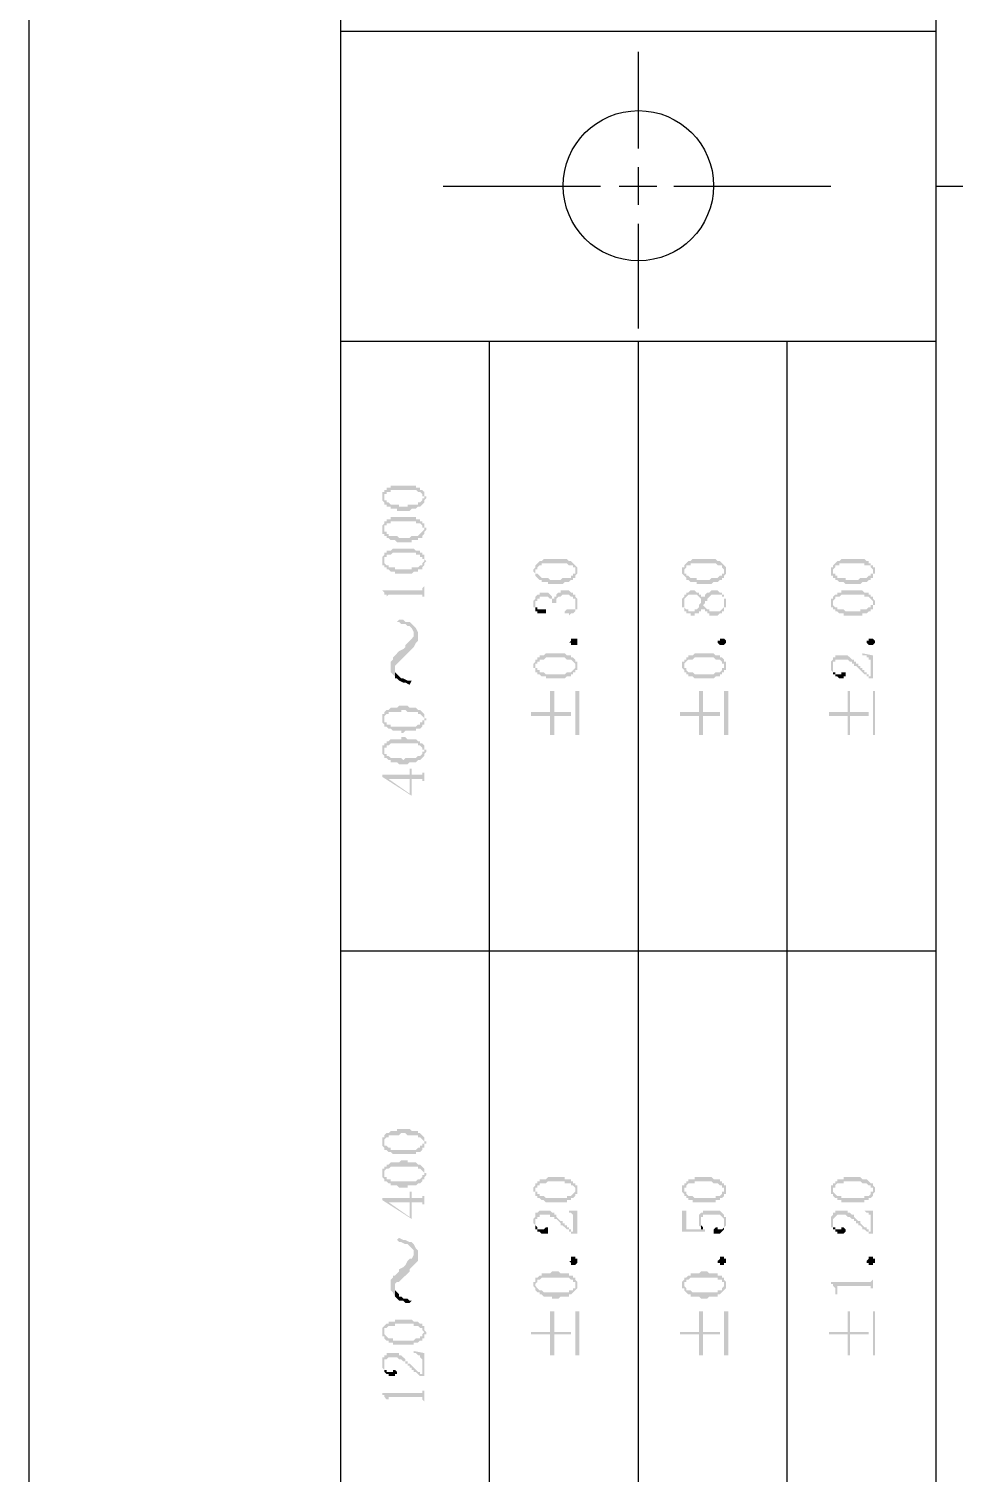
# Model space of a CAD drawing. Header units: millimetres. Extents: x 7018 to 13530, y 4187 to 5692.
# Drawn here: x 8881.97 to 8901.89, y 4619.14 to 4650.25 of the extents above; entities that cross this region are included whole.
import ezdxf

# ---------------------------------------------------------------- set-up
doc = ezdxf.new("R2010")
doc.units = ezdxf.units.MM

msp = doc.modelspace()

# ---------------------------------------------------------------- hatches: boundary and pattern name
at = {"transparency": 33554559}
for points in [[(8889.578, 4640.14), (8889.578, 4640.095), (8889.578, 4640.095), (8889.623, 4640.05), (8889.623, 4640.185), (8889.623, 4640.231), (8889.668, 4640.231), (8889.668, 4640.276), (8889.759, 4640.276), (8889.759, 4640.321), (8890.3, 4640.321), (8890.345, 4640.276), (8890.39, 4640.276), (8890.436, 4640.231), (8890.436, 4640.185), (8890.481, 4640.185), (8890.481, 4640.14), (8890.481, 4640.276), (8890.436, 4640.321), (8890.39, 4640.321), (8890.39, 4640.366), (8890.3, 4640.366), (8890.3, 4640.411), (8889.759, 4640.411), (8889.759, 4640.366), (8889.668, 4640.366), (8889.668, 4640.321), (8889.623, 4640.321), (8889.623, 4640.276), (8889.578, 4640.276), (8889.578, 4640.231), (8889.578, 4640.185)], [(8889.623, 4640.05), (8889.623, 4640.005), (8889.668, 4640.005), (8889.668, 4639.96), (8889.759, 4639.96), (8889.759, 4639.915), (8889.894, 4639.915), (8889.894, 4639.869), (8890.165, 4639.869), (8890.21, 4639.915), (8890.3, 4639.915), (8890.345, 4639.96), (8890.39, 4639.96), (8890.436, 4640.005), (8890.436, 4640.005), (8890.481, 4640.05), (8890.481, 4640.095), (8890.481, 4640.095), (8890.526, 4640.14), (8890.526, 4640.185), (8890.481, 4640.185), (8890.481, 4640.231), (8890.481, 4640.276), (8890.481, 4640.14), (8890.436, 4640.14), (8890.436, 4640.095), (8890.436, 4640.095), (8890.39, 4640.05), (8890.345, 4640.05), (8890.345, 4640.005), (8890.12, 4640.005), (8890.12, 4639.96), (8889.939, 4639.96), (8889.939, 4640.005), (8889.759, 4640.005), (8889.713, 4640.05), (8889.668, 4640.05), (8889.668, 4640.095), (8889.623, 4640.095), (8889.623, 4640.14), (8889.623, 4640.14)], [(8889.578, 4639.463), (8889.578, 4639.373), (8889.623, 4639.373), (8889.623, 4639.463), (8889.623, 4639.508), (8889.623, 4639.554), (8889.668, 4639.554), (8889.668, 4639.599), (8889.759, 4639.599), (8889.759, 4639.644), (8890.3, 4639.644), (8890.3, 4639.599), (8890.39, 4639.599), (8890.436, 4639.554), (8890.436, 4639.508), (8890.481, 4639.508), (8890.481, 4639.463), (8890.481, 4639.599), (8890.436, 4639.599), (8890.436, 4639.644), (8890.39, 4639.644), (8890.39, 4639.689), (8890.3, 4639.689), (8890.3, 4639.734), (8889.759, 4639.734), (8889.759, 4639.689), (8889.668, 4639.689), (8889.668, 4639.644), (8889.623, 4639.644), (8889.623, 4639.599), (8889.623, 4639.599), (8889.578, 4639.554), (8889.578, 4639.508), (8889.578, 4639.508)], [(8889.623, 4639.373), (8889.623, 4639.328), (8889.668, 4639.328), (8889.668, 4639.283), (8889.713, 4639.283), (8889.759, 4639.238), (8889.849, 4639.238), (8889.894, 4639.192), (8890.21, 4639.192), (8890.21, 4639.238), (8890.345, 4639.238), (8890.345, 4639.283), (8890.436, 4639.283), (8890.436, 4639.328), (8890.436, 4639.328), (8890.481, 4639.373), (8890.481, 4639.418), (8890.481, 4639.418), (8890.526, 4639.463), (8890.526, 4639.508), (8890.481, 4639.508), (8890.481, 4639.554), (8890.481, 4639.599), (8890.481, 4639.463), (8890.481, 4639.463), (8890.436, 4639.418), (8890.436, 4639.418), (8890.39, 4639.373), (8890.39, 4639.373), (8890.345, 4639.328), (8890.21, 4639.328), (8890.165, 4639.283), (8889.939, 4639.283), (8889.894, 4639.328), (8889.713, 4639.328), (8889.713, 4639.373), (8889.668, 4639.373), (8889.668, 4639.418), (8889.623, 4639.418), (8889.623, 4639.463), (8889.623, 4639.463)], [(8889.578, 4638.786), (8889.578, 4638.741), (8889.578, 4638.696), (8889.623, 4638.696), (8889.623, 4638.651), (8889.623, 4638.786), (8889.623, 4638.831), (8889.623, 4638.877), (8889.668, 4638.877), (8889.668, 4638.922), (8889.759, 4638.922), (8889.804, 4638.967), (8890.3, 4638.967), (8890.3, 4638.922), (8890.39, 4638.922), (8890.39, 4638.877), (8890.436, 4638.877), (8890.436, 4638.831), (8890.481, 4638.831), (8890.481, 4638.786), (8890.481, 4638.922), (8890.436, 4638.922), (8890.436, 4638.967), (8890.39, 4638.967), (8890.39, 4639.012), (8890.3, 4639.012), (8890.255, 4639.057), (8889.804, 4639.057), (8889.759, 4639.012), (8889.668, 4639.012), (8889.668, 4638.967), (8889.623, 4638.967), (8889.623, 4638.922), (8889.623, 4638.922), (8889.578, 4638.877), (8889.578, 4638.831), (8889.578, 4638.831)], [(8889.623, 4638.651), (8889.668, 4638.651), (8889.668, 4638.606), (8889.713, 4638.606), (8889.759, 4638.561), (8889.849, 4638.561), (8889.849, 4638.515), (8890.21, 4638.515), (8890.255, 4638.561), (8890.345, 4638.561), (8890.345, 4638.606), (8890.436, 4638.606), (8890.436, 4638.651), (8890.436, 4638.651), (8890.481, 4638.696), (8890.481, 4638.741), (8890.481, 4638.741), (8890.526, 4638.786), (8890.526, 4638.786), (8890.481, 4638.831), (8890.481, 4638.877), (8890.481, 4638.922), (8890.481, 4638.786), (8890.481, 4638.786), (8890.436, 4638.741), (8890.436, 4638.696), (8890.39, 4638.696), (8890.345, 4638.651), (8890.21, 4638.651), (8890.21, 4638.606), (8889.849, 4638.606), (8889.849, 4638.651), (8889.713, 4638.651), (8889.713, 4638.696), (8889.668, 4638.696), (8889.623, 4638.741), (8889.623, 4638.786), (8889.623, 4638.786)], [(8892.828, 4638.561), (8892.828, 4638.561), (8892.873, 4638.515), (8892.873, 4638.47), (8892.873, 4638.561), (8892.873, 4638.606), (8892.918, 4638.606), (8892.918, 4638.651), (8892.918, 4638.651), (8892.963, 4638.696), (8893.008, 4638.696), (8893.008, 4638.741), (8893.55, 4638.741), (8893.595, 4638.696), (8893.685, 4638.696), (8893.685, 4638.651), (8893.73, 4638.651), (8893.73, 4638.606), (8893.73, 4638.561), (8893.73, 4638.696), (8893.73, 4638.696), (8893.685, 4638.741), (8893.685, 4638.741), (8893.64, 4638.786), (8893.595, 4638.786), (8893.55, 4638.831), (8893.053, 4638.831), (8893.008, 4638.786), (8892.963, 4638.786), (8892.918, 4638.741), (8892.918, 4638.741), (8892.873, 4638.696), (8892.873, 4638.651), (8892.873, 4638.651), (8892.828, 4638.606), (8892.828, 4638.606)], [(8896.032, 4638.561), (8896.032, 4638.515), (8896.077, 4638.47), (8896.077, 4638.561), (8896.077, 4638.606), (8896.077, 4638.606), (8896.122, 4638.651), (8896.122, 4638.696), (8896.213, 4638.696), (8896.213, 4638.741), (8896.754, 4638.741), (8896.799, 4638.696), (8896.889, 4638.696), (8896.889, 4638.651), (8896.889, 4638.651), (8896.935, 4638.606), (8896.935, 4638.561), (8896.935, 4638.696), (8896.935, 4638.696), (8896.889, 4638.741), (8896.889, 4638.741), (8896.844, 4638.786), (8896.799, 4638.786), (8896.754, 4638.831), (8896.258, 4638.831), (8896.213, 4638.786), (8896.167, 4638.786), (8896.122, 4638.741), (8896.122, 4638.741), (8896.077, 4638.696), (8896.077, 4638.651), (8896.032, 4638.651), (8896.032, 4638.606), (8896.032, 4638.606)], [(8899.236, 4638.561), (8899.236, 4638.47), (8899.281, 4638.47), (8899.281, 4638.561), (8899.281, 4638.606), (8899.281, 4638.606), (8899.327, 4638.651), (8899.327, 4638.696), (8899.417, 4638.696), (8899.417, 4638.741), (8899.958, 4638.741), (8899.958, 4638.696), (8900.094, 4638.696), (8900.094, 4638.651), (8900.094, 4638.651), (8900.139, 4638.606), (8900.139, 4638.561), (8900.139, 4638.696), (8900.094, 4638.696), (8900.094, 4638.741), (8900.049, 4638.741), (8900.049, 4638.786), (8900.004, 4638.786), (8899.958, 4638.831), (8899.462, 4638.831), (8899.417, 4638.786), (8899.372, 4638.786), (8899.327, 4638.741), (8899.327, 4638.741), (8899.281, 4638.696), (8899.281, 4638.651), (8899.236, 4638.651), (8899.236, 4638.606), (8899.236, 4638.606)], [(8892.873, 4638.47), (8892.918, 4638.425), (8892.918, 4638.425), (8892.963, 4638.38), (8893.008, 4638.38), (8893.008, 4638.335), (8893.144, 4638.335), (8893.144, 4638.29), (8893.459, 4638.29), (8893.505, 4638.335), (8893.595, 4638.335), (8893.64, 4638.38), (8893.685, 4638.38), (8893.685, 4638.425), (8893.73, 4638.425), (8893.73, 4638.47), (8893.73, 4638.47), (8893.775, 4638.515), (8893.775, 4638.561), (8893.775, 4638.606), (8893.775, 4638.651), (8893.775, 4638.651), (8893.73, 4638.696), (8893.73, 4638.561), (8893.73, 4638.515), (8893.685, 4638.515), (8893.685, 4638.47), (8893.64, 4638.47), (8893.64, 4638.425), (8893.459, 4638.425), (8893.414, 4638.38), (8893.189, 4638.38), (8893.144, 4638.425), (8893.008, 4638.425), (8892.963, 4638.47), (8892.963, 4638.47), (8892.918, 4638.515), (8892.873, 4638.515), (8892.873, 4638.561), (8892.873, 4638.561)], [(8896.077, 4638.47), (8896.122, 4638.425), (8896.122, 4638.38), (8896.167, 4638.38), (8896.213, 4638.335), (8896.348, 4638.335), (8896.348, 4638.29), (8896.664, 4638.29), (8896.709, 4638.335), (8896.799, 4638.335), (8896.844, 4638.38), (8896.889, 4638.38), (8896.889, 4638.425), (8896.935, 4638.425), (8896.935, 4638.47), (8896.935, 4638.47), (8896.98, 4638.515), (8896.98, 4638.561), (8896.98, 4638.606), (8896.98, 4638.651), (8896.98, 4638.651), (8896.935, 4638.696), (8896.935, 4638.561), (8896.935, 4638.515), (8896.889, 4638.515), (8896.889, 4638.47), (8896.844, 4638.47), (8896.799, 4638.425), (8896.664, 4638.425), (8896.619, 4638.38), (8896.348, 4638.38), (8896.348, 4638.425), (8896.213, 4638.425), (8896.167, 4638.47), (8896.122, 4638.47), (8896.122, 4638.515), (8896.077, 4638.515), (8896.077, 4638.561), (8896.077, 4638.561)], [(8899.281, 4638.47), (8899.281, 4638.425), (8899.327, 4638.425), (8899.327, 4638.38), (8899.372, 4638.38), (8899.417, 4638.335), (8899.507, 4638.335), (8899.552, 4638.29), (8899.868, 4638.29), (8899.913, 4638.335), (8900.004, 4638.335), (8900.049, 4638.38), (8900.094, 4638.38), (8900.094, 4638.425), (8900.139, 4638.425), (8900.139, 4638.47), (8900.139, 4638.515), (8900.184, 4638.515), (8900.184, 4638.561), (8900.184, 4638.606), (8900.184, 4638.651), (8900.139, 4638.651), (8900.139, 4638.696), (8900.139, 4638.561), (8900.139, 4638.515), (8900.094, 4638.515), (8900.094, 4638.47), (8900.049, 4638.47), (8900.004, 4638.425), (8899.868, 4638.425), (8899.823, 4638.38), (8899.552, 4638.38), (8899.552, 4638.425), (8899.372, 4638.425), (8899.372, 4638.47), (8899.327, 4638.47), (8899.327, 4638.515), (8899.281, 4638.515), (8899.281, 4638.561), (8899.281, 4638.561)], [(8889.578, 4638.154), (8889.578, 4638.154), (8889.623, 4638.109), (8889.623, 4638.064), (8889.668, 4638.064), (8889.668, 4638.019), (8889.668, 4637.929), (8889.668, 4638.019), (8889.713, 4638.064), (8890.436, 4638.064), (8890.436, 4638.019), (8890.481, 4638.019), (8890.481, 4637.929), (8890.481, 4638.335), (8890.481, 4638.245), (8890.481, 4638.245), (8890.436, 4638.2), (8890.436, 4638.154), (8890.39, 4638.154)], [(8892.828, 4637.884), (8892.828, 4637.793), (8892.873, 4637.793), (8892.873, 4637.748), (8892.873, 4637.884), (8892.873, 4637.929), (8892.918, 4637.929), (8892.918, 4637.974), (8892.963, 4637.974), (8892.963, 4638.019), (8893.144, 4638.019), (8893.189, 4637.974), (8893.234, 4637.974), (8893.234, 4637.929), (8893.234, 4637.884), (8893.279, 4637.884), (8893.279, 4637.793), (8893.279, 4637.884), (8893.324, 4637.884), (8893.324, 4637.929), (8893.324, 4637.974), (8893.324, 4637.974), (8893.369, 4638.019), (8893.414, 4638.019), (8893.459, 4638.064), (8893.595, 4638.064), (8893.64, 4638.019), (8893.685, 4638.019), (8893.685, 4637.974), (8893.73, 4637.974), (8893.73, 4637.929), (8893.73, 4637.839), (8893.73, 4638.019), (8893.73, 4638.064), (8893.685, 4638.064), (8893.685, 4638.109), (8893.64, 4638.109), (8893.595, 4638.154), (8893.414, 4638.154), (8893.414, 4638.109), (8893.369, 4638.109), (8893.324, 4638.064), (8893.324, 4638.019), (8893.279, 4638.019), (8893.279, 4637.929), (8893.279, 4637.974), (8893.234, 4637.974), (8893.234, 4638.019), (8893.234, 4638.019), (8893.189, 4638.064), (8893.189, 4638.064), (8893.144, 4638.109), (8892.963, 4638.109), (8892.963, 4638.064), (8892.918, 4638.064), (8892.873, 4638.019), (8892.873, 4637.974), (8892.873, 4637.974), (8892.828, 4637.929), (8892.828, 4637.929)], [(8896.032, 4637.884), (8896.032, 4637.793), (8896.077, 4637.793), (8896.077, 4637.748), (8896.077, 4637.703), (8896.122, 4637.703), (8896.122, 4637.658), (8896.213, 4637.658), (8896.213, 4637.613), (8896.303, 4637.613), (8896.303, 4637.658), (8896.393, 4637.658), (8896.393, 4637.703), (8896.438, 4637.703), (8896.438, 4637.748), (8896.483, 4637.748), (8896.483, 4637.793), (8896.483, 4637.748), (8896.483, 4637.839), (8896.483, 4637.839), (8896.528, 4637.884), (8896.528, 4637.929), (8896.574, 4637.929), (8896.574, 4637.974), (8896.574, 4637.974), (8896.619, 4638.019), (8896.619, 4638.019), (8896.664, 4638.064), (8896.889, 4638.064), (8896.889, 4638.019), (8896.935, 4638.019), (8896.935, 4637.929), (8896.935, 4637.748), (8896.935, 4637.793), (8896.98, 4637.793), (8896.98, 4637.839), (8896.98, 4637.929), (8896.98, 4637.974), (8896.935, 4637.974), (8896.935, 4638.019), (8896.935, 4638.064), (8896.889, 4638.064), (8896.889, 4638.109), (8896.844, 4638.109), (8896.799, 4638.154), (8896.664, 4638.154), (8896.619, 4638.109), (8896.574, 4638.109), (8896.528, 4638.064), (8896.528, 4638.019), (8896.483, 4638.019), (8896.483, 4637.974), (8896.483, 4638.019), (8896.438, 4637.929), (8896.438, 4637.884), (8896.438, 4637.884), (8896.393, 4637.839), (8896.393, 4637.793), (8896.393, 4637.793), (8896.348, 4637.748), (8896.303, 4637.748), (8896.303, 4637.703), (8896.167, 4637.703), (8896.167, 4637.748), (8896.122, 4637.748), (8896.077, 4637.793), (8896.077, 4637.839), (8896.077, 4638.019), (8896.077, 4638.019), (8896.032, 4637.974), (8896.032, 4637.929), (8896.032, 4637.929)], [(8896.077, 4638.019), (8896.077, 4637.884), (8896.077, 4637.929), (8896.077, 4637.974), (8896.077, 4637.974), (8896.122, 4638.019), (8896.122, 4638.019), (8896.167, 4638.064), (8896.348, 4638.064), (8896.393, 4638.019), (8896.393, 4638.019), (8896.438, 4637.974), (8896.438, 4637.929), (8896.483, 4638.019), (8896.438, 4638.019), (8896.438, 4638.064), (8896.393, 4638.064), (8896.393, 4638.109), (8896.348, 4638.109), (8896.303, 4638.154), (8896.213, 4638.154), (8896.167, 4638.109), (8896.122, 4638.109), (8896.122, 4638.064), (8896.077, 4638.064)], [(8899.236, 4637.884), (8899.236, 4637.839), (8899.236, 4637.793), (8899.281, 4637.793), (8899.281, 4637.748), (8899.281, 4637.884), (8899.281, 4637.929), (8899.281, 4637.929), (8899.327, 4637.974), (8899.327, 4638.019), (8899.417, 4638.019), (8899.462, 4638.064), (8899.958, 4638.064), (8899.958, 4638.019), (8900.049, 4638.019), (8900.094, 4637.974), (8900.094, 4637.974), (8900.139, 4637.929), (8900.139, 4637.884), (8900.139, 4638.019), (8900.094, 4638.019), (8900.094, 4638.064), (8900.049, 4638.064), (8900.049, 4638.109), (8899.958, 4638.109), (8899.913, 4638.154), (8899.462, 4638.154), (8899.462, 4638.109), (8899.372, 4638.109), (8899.372, 4638.064), (8899.327, 4638.064), (8899.281, 4638.019), (8899.281, 4637.974), (8899.236, 4637.974), (8899.236, 4637.929), (8899.236, 4637.929)], [(8892.873, 4637.748), (8892.873, 4637.703), (8892.918, 4637.703), (8892.918, 4637.658), (8893.098, 4637.658), (8893.098, 4637.703), (8893.098, 4637.748), (8892.918, 4637.748), (8892.918, 4637.793), (8892.873, 4637.793), (8892.873, 4637.839), (8892.873, 4637.839)], [(8893.505, 4637.703), (8893.505, 4637.658), (8893.595, 4637.658), (8893.595, 4637.613), (8893.595, 4637.613), (8893.64, 4637.658), (8893.685, 4637.658), (8893.73, 4637.703), (8893.73, 4637.748), (8893.775, 4637.748), (8893.775, 4637.793), (8893.775, 4637.884), (8893.775, 4637.929), (8893.775, 4637.974), (8893.775, 4637.974), (8893.73, 4638.019), (8893.73, 4637.839), (8893.73, 4637.748), (8893.55, 4637.748)], [(8896.483, 4637.748), (8896.528, 4637.748), (8896.528, 4637.703), (8896.574, 4637.703), (8896.574, 4637.658), (8896.619, 4637.658), (8896.619, 4637.613), (8896.799, 4637.613), (8896.844, 4637.658), (8896.889, 4637.658), (8896.889, 4637.703), (8896.935, 4637.703), (8896.935, 4637.748), (8896.935, 4637.884), (8896.935, 4637.793), (8896.935, 4637.793), (8896.889, 4637.748), (8896.889, 4637.748), (8896.844, 4637.703), (8896.619, 4637.703), (8896.619, 4637.748), (8896.574, 4637.748), (8896.528, 4637.793), (8896.528, 4637.793), (8896.483, 4637.839)], [(8899.281, 4637.748), (8899.327, 4637.748), (8899.327, 4637.703), (8899.372, 4637.703), (8899.417, 4637.658), (8899.507, 4637.658), (8899.507, 4637.613), (8899.913, 4637.613), (8899.913, 4637.658), (8900.004, 4637.658), (8900.049, 4637.703), (8900.094, 4637.703), (8900.094, 4637.748), (8900.139, 4637.748), (8900.139, 4637.793), (8900.139, 4637.839), (8900.184, 4637.839), (8900.184, 4637.884), (8900.184, 4637.929), (8900.184, 4637.929), (8900.139, 4637.974), (8900.139, 4638.019), (8900.139, 4637.884), (8900.139, 4637.839), (8900.094, 4637.839), (8900.094, 4637.793), (8900.049, 4637.793), (8900.004, 4637.748), (8899.868, 4637.748), (8899.868, 4637.703), (8899.552, 4637.703), (8899.507, 4637.748), (8899.372, 4637.748), (8899.372, 4637.793), (8899.327, 4637.793), (8899.281, 4637.839), (8899.281, 4637.884), (8899.281, 4637.884)], [(8889.894, 4637.477), (8889.939, 4637.477), (8889.984, 4637.432), (8890.075, 4637.432), (8890.12, 4637.387), (8890.165, 4637.387), (8890.21, 4637.342), (8890.255, 4637.252), (8890.255, 4636.936), (8890.255, 4636.936), (8890.3, 4637.026), (8890.345, 4637.071), (8890.345, 4637.252), (8890.3, 4637.342), (8890.255, 4637.387), (8890.255, 4637.387), (8890.21, 4637.432), (8890.165, 4637.477), (8890.075, 4637.477), (8890.029, 4637.523), (8889.939, 4637.523)], [(8889.759, 4636.485), (8889.759, 4636.394), (8889.804, 4636.349), (8889.849, 4636.304), (8889.849, 4636.485), (8889.849, 4636.53), (8889.894, 4636.575), (8889.939, 4636.62), (8889.984, 4636.665), (8890.029, 4636.71), (8890.075, 4636.755), (8890.12, 4636.8), (8890.165, 4636.846), (8890.165, 4636.846), (8890.21, 4636.891), (8890.255, 4636.936), (8890.255, 4637.207), (8890.255, 4637.162), (8890.21, 4637.116), (8890.165, 4637.071), (8890.12, 4637.026), (8890.075, 4636.981), (8890.075, 4636.936), (8890.029, 4636.891), (8889.939, 4636.846), (8889.939, 4636.846), (8889.894, 4636.8), (8889.849, 4636.755), (8889.804, 4636.71), (8889.804, 4636.665), (8889.759, 4636.62), (8889.759, 4636.575)], [(8893.775, 4637.026), (8893.775, 4636.981), (8893.64, 4636.981), (8893.64, 4637.026), (8893.595, 4637.026), (8893.64, 4637.071), (8893.64, 4637.116), (8893.775, 4637.116), (8893.775, 4637.071), (8893.775, 4637.026)], [(8896.98, 4637.026), (8896.98, 4637.026), (8896.935, 4636.981), (8896.844, 4636.981), (8896.799, 4637.026), (8896.799, 4637.071), (8896.844, 4637.071), (8896.844, 4637.116), (8896.935, 4637.116), (8896.98, 4637.071), (8896.98, 4637.026)], [(8900.184, 4637.026), (8900.184, 4637.026), (8900.139, 4636.981), (8900.049, 4636.981), (8900.004, 4637.026), (8900.004, 4637.071), (8900.049, 4637.071), (8900.049, 4637.116), (8900.139, 4637.116), (8900.184, 4637.071), (8900.184, 4637.026)], [(8892.828, 4636.53), (8892.828, 4636.485), (8892.873, 4636.485), (8892.873, 4636.439), (8892.873, 4636.394), (8892.873, 4636.53), (8892.873, 4636.575), (8892.918, 4636.575), (8892.918, 4636.62), (8892.963, 4636.62), (8892.963, 4636.665), (8893.053, 4636.665), (8893.098, 4636.71), (8893.505, 4636.71), (8893.55, 4636.665), (8893.64, 4636.665), (8893.685, 4636.62), (8893.685, 4636.62), (8893.73, 4636.575), (8893.73, 4636.53), (8893.73, 4636.665), (8893.73, 4636.665), (8893.685, 4636.71), (8893.64, 4636.71), (8893.64, 4636.755), (8893.55, 4636.755), (8893.505, 4636.8), (8893.098, 4636.8), (8893.053, 4636.755), (8892.963, 4636.755), (8892.963, 4636.71), (8892.918, 4636.71), (8892.918, 4636.665), (8892.873, 4636.665), (8892.873, 4636.62), (8892.873, 4636.62), (8892.828, 4636.575), (8892.828, 4636.575)], [(8892.873, 4636.394), (8892.918, 4636.394), (8892.918, 4636.349), (8892.963, 4636.349), (8893.008, 4636.304), (8893.098, 4636.304), (8893.098, 4636.259), (8893.505, 4636.259), (8893.55, 4636.304), (8893.64, 4636.304), (8893.64, 4636.349), (8893.685, 4636.349), (8893.685, 4636.394), (8893.73, 4636.394), (8893.73, 4636.439), (8893.775, 4636.439), (8893.775, 4636.485), (8893.775, 4636.53), (8893.775, 4636.575), (8893.775, 4636.62), (8893.73, 4636.62), (8893.73, 4636.665), (8893.73, 4636.53), (8893.73, 4636.485), (8893.73, 4636.485), (8893.685, 4636.439), (8893.685, 4636.439), (8893.64, 4636.394), (8893.55, 4636.394), (8893.505, 4636.349), (8893.098, 4636.349), (8893.053, 4636.394), (8892.963, 4636.394), (8892.963, 4636.439), (8892.918, 4636.439), (8892.918, 4636.485), (8892.873, 4636.485), (8892.873, 4636.53), (8892.873, 4636.53)], [(8896.032, 4636.53), (8896.032, 4636.485), (8896.032, 4636.485), (8896.077, 4636.439), (8896.077, 4636.394), (8896.077, 4636.53), (8896.077, 4636.575), (8896.077, 4636.575), (8896.122, 4636.62), (8896.122, 4636.62), (8896.167, 4636.665), (8896.258, 4636.665), (8896.303, 4636.71), (8896.709, 4636.71), (8896.754, 4636.665), (8896.844, 4636.665), (8896.889, 4636.62), (8896.889, 4636.575), (8896.935, 4636.575), (8896.935, 4636.53), (8896.935, 4636.665), (8896.935, 4636.665), (8896.889, 4636.71), (8896.844, 4636.71), (8896.844, 4636.755), (8896.754, 4636.755), (8896.709, 4636.8), (8896.303, 4636.8), (8896.258, 4636.755), (8896.167, 4636.755), (8896.167, 4636.71), (8896.122, 4636.71), (8896.122, 4636.665), (8896.077, 4636.665), (8896.077, 4636.62), (8896.032, 4636.62), (8896.032, 4636.575), (8896.032, 4636.575)], [(8896.077, 4636.394), (8896.122, 4636.394), (8896.122, 4636.349), (8896.167, 4636.349), (8896.167, 4636.304), (8896.258, 4636.304), (8896.303, 4636.259), (8896.709, 4636.259), (8896.754, 4636.304), (8896.844, 4636.304), (8896.844, 4636.349), (8896.889, 4636.349), (8896.889, 4636.394), (8896.935, 4636.394), (8896.935, 4636.439), (8896.98, 4636.439), (8896.98, 4636.485), (8896.98, 4636.53), (8896.98, 4636.575), (8896.98, 4636.62), (8896.935, 4636.62), (8896.935, 4636.665), (8896.935, 4636.53), (8896.935, 4636.485), (8896.889, 4636.485), (8896.889, 4636.439), (8896.889, 4636.439), (8896.844, 4636.394), (8896.754, 4636.394), (8896.709, 4636.349), (8896.303, 4636.349), (8896.258, 4636.394), (8896.167, 4636.394), (8896.122, 4636.439), (8896.122, 4636.485), (8896.077, 4636.485), (8896.077, 4636.53), (8896.077, 4636.53)], [(8899.236, 4636.53), (8899.236, 4636.485), (8899.236, 4636.439), (8899.236, 4636.439), (8899.281, 4636.394), (8899.281, 4636.53), (8899.281, 4636.62), (8899.327, 4636.62), (8899.327, 4636.665), (8899.597, 4636.665), (8899.643, 4636.62), (8899.688, 4636.62), (8899.688, 4636.575), (8899.733, 4636.575), (8899.733, 4636.53), (8899.778, 4636.53), (8899.823, 4636.485), (8899.823, 4636.485), (8899.868, 4636.439), (8899.868, 4636.439), (8899.913, 4636.394), (8899.913, 4636.394), (8899.958, 4636.349), (8900.004, 4636.349), (8900.004, 4636.304), (8900.049, 4636.304), (8900.049, 4636.259), (8900.094, 4636.259), (8900.094, 4636.304), (8900.049, 4636.304), (8900.049, 4636.349), (8900.004, 4636.349), (8900.004, 4636.394), (8899.958, 4636.394), (8899.958, 4636.439), (8899.913, 4636.439), (8899.913, 4636.485), (8899.868, 4636.485), (8899.868, 4636.53), (8899.823, 4636.53), (8899.823, 4636.575), (8899.778, 4636.575), (8899.778, 4636.62), (8899.733, 4636.62), (8899.733, 4636.665), (8899.688, 4636.665), (8899.643, 4636.71), (8899.643, 4636.71), (8899.597, 4636.755), (8899.327, 4636.755), (8899.327, 4636.71), (8899.281, 4636.71), (8899.281, 4636.665), (8899.281, 4636.665), (8899.236, 4636.62), (8899.236, 4636.575), (8899.236, 4636.575)], [(8899.913, 4636.8), (8899.913, 4636.755), (8900.004, 4636.755), (8900.004, 4636.71), (8900.049, 4636.71), (8900.049, 4636.665), (8900.094, 4636.665), (8900.094, 4636.259), (8900.139, 4636.259), (8900.139, 4636.755)], [(8889.849, 4636.304), (8889.849, 4636.259), (8889.894, 4636.259), (8889.939, 4636.214), (8890.029, 4636.169), (8890.075, 4636.169), (8890.165, 4636.123), (8890.21, 4636.214), (8890.12, 4636.214), (8890.029, 4636.259), (8889.984, 4636.259), (8889.939, 4636.304), (8889.939, 4636.304), (8889.894, 4636.349), (8889.849, 4636.394), (8889.849, 4636.485)], [(8899.281, 4636.394), (8899.281, 4636.349), (8899.327, 4636.349), (8899.327, 4636.304), (8899.372, 4636.304), (8899.417, 4636.259), (8899.507, 4636.259), (8899.507, 4636.304), (8899.552, 4636.304), (8899.552, 4636.349), (8899.552, 4636.394), (8899.462, 4636.394), (8899.462, 4636.349), (8899.327, 4636.349), (8899.327, 4636.394), (8899.281, 4636.394), (8899.281, 4636.439), (8899.281, 4636.53)], [(8892.782, 4635.537), (8892.782, 4635.447), (8893.189, 4635.447), (8893.189, 4635.04), (8893.279, 4635.04), (8893.279, 4635.447), (8893.64, 4635.447), (8893.64, 4635.537), (8893.279, 4635.537), (8893.279, 4635.988), (8893.189, 4635.988), (8893.189, 4635.537)], [(8893.82, 4635.04), (8893.82, 4635.988), (8893.73, 4635.988), (8893.73, 4635.04)], [(8895.987, 4635.537), (8895.987, 4635.447), (8896.393, 4635.447), (8896.393, 4635.04), (8896.483, 4635.04), (8896.483, 4635.447), (8896.844, 4635.447), (8896.844, 4635.537), (8896.483, 4635.537), (8896.483, 4635.988), (8896.393, 4635.988), (8896.393, 4635.537)], [(8897.025, 4635.04), (8897.025, 4635.988), (8896.935, 4635.988), (8896.935, 4635.04)], [(8899.191, 4635.537), (8899.191, 4635.447), (8899.597, 4635.447), (8899.597, 4635.04), (8899.643, 4635.04), (8899.643, 4635.447), (8900.049, 4635.447), (8900.049, 4635.537), (8899.643, 4635.537), (8899.643, 4635.988), (8899.597, 4635.988), (8899.597, 4635.537)], [(8900.184, 4635.04), (8900.184, 4635.988), (8900.139, 4635.988), (8900.139, 4635.04)], [(8889.578, 4635.401), (8889.578, 4635.356), (8889.578, 4635.311), (8889.578, 4635.311), (8889.623, 4635.266), (8889.623, 4635.401), (8889.623, 4635.447), (8889.623, 4635.447), (8889.668, 4635.492), (8889.713, 4635.492), (8889.713, 4635.537), (8889.984, 4635.537), (8889.984, 4635.582), (8890.075, 4635.582), (8890.12, 4635.537), (8890.345, 4635.537), (8890.345, 4635.492), (8890.39, 4635.492), (8890.436, 4635.447), (8890.436, 4635.447), (8890.481, 4635.401), (8890.481, 4635.492), (8890.436, 4635.537), (8890.436, 4635.537), (8890.39, 4635.582), (8890.345, 4635.582), (8890.3, 4635.627), (8890.165, 4635.627), (8890.12, 4635.672), (8889.939, 4635.672), (8889.894, 4635.627), (8889.759, 4635.627), (8889.713, 4635.582), (8889.668, 4635.582), (8889.623, 4635.537), (8889.623, 4635.492), (8889.578, 4635.492), (8889.578, 4635.447)], [(8889.623, 4635.266), (8889.623, 4635.221), (8889.668, 4635.221), (8889.713, 4635.176), (8889.759, 4635.176), (8889.804, 4635.131), (8889.984, 4635.131), (8889.984, 4635.085), (8890.029, 4635.085), (8890.075, 4635.131), (8890.3, 4635.131), (8890.3, 4635.176), (8890.39, 4635.176), (8890.436, 4635.221), (8890.436, 4635.266), (8890.481, 4635.266), (8890.481, 4635.311), (8890.481, 4635.356), (8890.526, 4635.356), (8890.526, 4635.401), (8890.481, 4635.401), (8890.481, 4635.447), (8890.481, 4635.492), (8890.481, 4635.356), (8890.436, 4635.356), (8890.436, 4635.311), (8890.39, 4635.311), (8890.39, 4635.266), (8890.345, 4635.266), (8890.3, 4635.221), (8889.759, 4635.221), (8889.759, 4635.266), (8889.668, 4635.266), (8889.668, 4635.311), (8889.623, 4635.311), (8889.623, 4635.356), (8889.623, 4635.401)], [(8889.578, 4634.724), (8889.578, 4634.679), (8889.578, 4634.634), (8889.578, 4634.634), (8889.623, 4634.589), (8889.623, 4634.724), (8889.623, 4634.77), (8889.668, 4634.77), (8889.668, 4634.815), (8889.713, 4634.815), (8889.759, 4634.86), (8890.345, 4634.86), (8890.345, 4634.815), (8890.39, 4634.815), (8890.436, 4634.77), (8890.436, 4634.724), (8890.481, 4634.724), (8890.481, 4634.815), (8890.436, 4634.86), (8890.39, 4634.86), (8890.39, 4634.905), (8890.345, 4634.905), (8890.3, 4634.95), (8890.12, 4634.95), (8890.075, 4634.995), (8889.984, 4634.995), (8889.984, 4634.95), (8889.759, 4634.95), (8889.713, 4634.905), (8889.668, 4634.905), (8889.668, 4634.86), (8889.623, 4634.86), (8889.623, 4634.815), (8889.578, 4634.815), (8889.578, 4634.77)], [(8889.623, 4634.589), (8889.623, 4634.544), (8889.668, 4634.544), (8889.713, 4634.499), (8889.759, 4634.499), (8889.759, 4634.454), (8889.894, 4634.454), (8889.939, 4634.408), (8890.12, 4634.408), (8890.165, 4634.454), (8890.3, 4634.454), (8890.345, 4634.499), (8890.39, 4634.499), (8890.436, 4634.544), (8890.436, 4634.544), (8890.481, 4634.589), (8890.481, 4634.634), (8890.481, 4634.634), (8890.526, 4634.679), (8890.526, 4634.724), (8890.481, 4634.724), (8890.481, 4634.77), (8890.481, 4634.815), (8890.481, 4634.679), (8890.436, 4634.679), (8890.436, 4634.634), (8890.436, 4634.634), (8890.39, 4634.589), (8890.345, 4634.589), (8890.3, 4634.544), (8890.075, 4634.544), (8890.029, 4634.499), (8890.029, 4634.499), (8889.984, 4634.544), (8889.759, 4634.544), (8889.713, 4634.589), (8889.668, 4634.589), (8889.668, 4634.634), (8889.623, 4634.634), (8889.623, 4634.679), (8889.623, 4634.724)], [(8889.578, 4634.183), (8889.578, 4634.138), (8890.21, 4633.731), (8890.21, 4634.093), (8890.436, 4634.093), (8890.436, 4634.047), (8890.481, 4634.047), (8890.481, 4633.957), (8890.481, 4634.318), (8890.481, 4634.228), (8890.436, 4634.228), (8890.436, 4634.183), (8890.21, 4634.183), (8890.21, 4634.318), (8890.165, 4634.318), (8890.165, 4633.777), (8889.713, 4634.093), (8889.713, 4634.093)], [(8889.578, 4634.183), (8889.713, 4634.093), (8890.165, 4634.093), (8890.165, 4633.777), (8890.165, 4634.183)], [(8889.578, 4626.285), (8889.578, 4626.24), (8889.578, 4626.194), (8889.578, 4626.194), (8889.623, 4626.149), (8889.623, 4626.285), (8889.623, 4626.33), (8889.623, 4626.33), (8889.668, 4626.375), (8889.713, 4626.375), (8889.713, 4626.42), (8889.939, 4626.42), (8889.984, 4626.465), (8890.075, 4626.465), (8890.12, 4626.42), (8890.345, 4626.42), (8890.345, 4626.375), (8890.39, 4626.375), (8890.436, 4626.33), (8890.436, 4626.33), (8890.481, 4626.285), (8890.481, 4626.375), (8890.436, 4626.42), (8890.436, 4626.42), (8890.39, 4626.465), (8890.345, 4626.465), (8890.345, 4626.51), (8890.21, 4626.51), (8890.165, 4626.555), (8889.894, 4626.555), (8889.894, 4626.51), (8889.759, 4626.51), (8889.713, 4626.465), (8889.668, 4626.465), (8889.623, 4626.42), (8889.623, 4626.375), (8889.578, 4626.375), (8889.578, 4626.33)], [(8889.623, 4626.149), (8889.623, 4626.104), (8889.668, 4626.104), (8889.713, 4626.059), (8889.759, 4626.059), (8889.804, 4626.014), (8890.3, 4626.014), (8890.3, 4626.059), (8890.39, 4626.059), (8890.436, 4626.104), (8890.436, 4626.149), (8890.481, 4626.149), (8890.481, 4626.194), (8890.481, 4626.24), (8890.526, 4626.24), (8890.526, 4626.285), (8890.481, 4626.285), (8890.481, 4626.33), (8890.481, 4626.375), (8890.481, 4626.24), (8890.436, 4626.24), (8890.436, 4626.194), (8890.39, 4626.194), (8890.39, 4626.149), (8890.345, 4626.149), (8890.3, 4626.104), (8889.759, 4626.104), (8889.759, 4626.149), (8889.713, 4626.149), (8889.668, 4626.194), (8889.623, 4626.194), (8889.623, 4626.24), (8889.623, 4626.285)], [(8889.578, 4625.608), (8889.578, 4625.563), (8889.578, 4625.517), (8889.578, 4625.517), (8889.623, 4625.472), (8889.623, 4625.608), (8889.623, 4625.653), (8889.623, 4625.653), (8889.668, 4625.698), (8889.713, 4625.698), (8889.759, 4625.743), (8890.345, 4625.743), (8890.345, 4625.698), (8890.39, 4625.698), (8890.436, 4625.653), (8890.436, 4625.653), (8890.481, 4625.608), (8890.481, 4625.698), (8890.436, 4625.743), (8890.436, 4625.743), (8890.39, 4625.788), (8890.345, 4625.788), (8890.3, 4625.833), (8890.12, 4625.833), (8890.12, 4625.878), (8889.984, 4625.878), (8889.939, 4625.833), (8889.759, 4625.833), (8889.713, 4625.788), (8889.668, 4625.788), (8889.668, 4625.743), (8889.623, 4625.743), (8889.623, 4625.698), (8889.578, 4625.698), (8889.578, 4625.653)], [(8889.623, 4625.472), (8889.623, 4625.427), (8889.668, 4625.427), (8889.713, 4625.382), (8889.759, 4625.382), (8889.759, 4625.337), (8889.894, 4625.337), (8889.939, 4625.292), (8890.12, 4625.292), (8890.12, 4625.337), (8890.3, 4625.337), (8890.345, 4625.382), (8890.39, 4625.382), (8890.436, 4625.427), (8890.436, 4625.472), (8890.481, 4625.472), (8890.481, 4625.517), (8890.481, 4625.517), (8890.526, 4625.563), (8890.526, 4625.608), (8890.481, 4625.608), (8890.481, 4625.653), (8890.481, 4625.698), (8890.481, 4625.563), (8890.436, 4625.563), (8890.436, 4625.517), (8890.436, 4625.517), (8890.39, 4625.472), (8890.345, 4625.472), (8890.3, 4625.427), (8889.759, 4625.427), (8889.759, 4625.472), (8889.668, 4625.472), (8889.668, 4625.517), (8889.623, 4625.517), (8889.623, 4625.563), (8889.623, 4625.608)], [(8892.828, 4625.247), (8892.828, 4625.201), (8892.873, 4625.201), (8892.873, 4625.156), (8892.873, 4625.111), (8892.873, 4625.247), (8892.873, 4625.292), (8892.918, 4625.292), (8892.918, 4625.337), (8892.963, 4625.337), (8892.963, 4625.382), (8893.098, 4625.382), (8893.144, 4625.427), (8893.505, 4625.427), (8893.505, 4625.382), (8893.64, 4625.382), (8893.64, 4625.337), (8893.685, 4625.337), (8893.73, 4625.292), (8893.73, 4625.247), (8893.73, 4625.382), (8893.685, 4625.382), (8893.685, 4625.427), (8893.64, 4625.427), (8893.64, 4625.472), (8893.505, 4625.472), (8893.505, 4625.517), (8893.144, 4625.517), (8893.098, 4625.472), (8892.963, 4625.472), (8892.963, 4625.427), (8892.918, 4625.427), (8892.918, 4625.382), (8892.873, 4625.382), (8892.873, 4625.337), (8892.873, 4625.337), (8892.828, 4625.292)], [(8892.873, 4625.111), (8892.918, 4625.111), (8892.918, 4625.066), (8892.963, 4625.066), (8893.008, 4625.021), (8893.053, 4625.021), (8893.098, 4624.976), (8893.55, 4624.976), (8893.55, 4625.021), (8893.64, 4625.021), (8893.64, 4625.066), (8893.685, 4625.066), (8893.73, 4625.111), (8893.73, 4625.156), (8893.775, 4625.156), (8893.775, 4625.201), (8893.775, 4625.247), (8893.775, 4625.292), (8893.775, 4625.337), (8893.73, 4625.337), (8893.73, 4625.382), (8893.73, 4625.201), (8893.73, 4625.201), (8893.685, 4625.156), (8893.685, 4625.156), (8893.64, 4625.111), (8893.55, 4625.111), (8893.55, 4625.066), (8893.098, 4625.066), (8893.053, 4625.111), (8892.963, 4625.111), (8892.963, 4625.156), (8892.918, 4625.156), (8892.918, 4625.201), (8892.873, 4625.201), (8892.873, 4625.247)], [(8896.032, 4625.247), (8896.032, 4625.201), (8896.032, 4625.201), (8896.077, 4625.156), (8896.077, 4625.111), (8896.077, 4625.247), (8896.077, 4625.292), (8896.122, 4625.292), (8896.122, 4625.337), (8896.122, 4625.337), (8896.167, 4625.382), (8896.303, 4625.382), (8896.303, 4625.427), (8896.664, 4625.427), (8896.709, 4625.382), (8896.799, 4625.382), (8896.844, 4625.337), (8896.889, 4625.337), (8896.889, 4625.292), (8896.935, 4625.292), (8896.935, 4625.247), (8896.935, 4625.382), (8896.889, 4625.382), (8896.889, 4625.427), (8896.844, 4625.427), (8896.844, 4625.472), (8896.709, 4625.472), (8896.664, 4625.517), (8896.303, 4625.517), (8896.303, 4625.472), (8896.167, 4625.472), (8896.167, 4625.427), (8896.122, 4625.427), (8896.122, 4625.382), (8896.077, 4625.382), (8896.077, 4625.337), (8896.032, 4625.337)], [(8896.077, 4625.111), (8896.122, 4625.111), (8896.122, 4625.066), (8896.167, 4625.066), (8896.167, 4625.021), (8896.258, 4625.021), (8896.258, 4624.976), (8896.754, 4624.976), (8896.754, 4625.021), (8896.844, 4625.021), (8896.844, 4625.066), (8896.889, 4625.066), (8896.935, 4625.111), (8896.935, 4625.156), (8896.98, 4625.156), (8896.98, 4625.201), (8896.98, 4625.247), (8896.98, 4625.292), (8896.98, 4625.337), (8896.935, 4625.337), (8896.935, 4625.382), (8896.935, 4625.201), (8896.889, 4625.201), (8896.889, 4625.156), (8896.889, 4625.156), (8896.844, 4625.111), (8896.754, 4625.111), (8896.754, 4625.066), (8896.303, 4625.066), (8896.258, 4625.111), (8896.167, 4625.111), (8896.122, 4625.156), (8896.122, 4625.201), (8896.077, 4625.201), (8896.077, 4625.247)], [(8899.236, 4625.247), (8899.236, 4625.201), (8899.236, 4625.156), (8899.281, 4625.156), (8899.281, 4625.111), (8899.281, 4625.247), (8899.281, 4625.292), (8899.327, 4625.292), (8899.327, 4625.337), (8899.327, 4625.337), (8899.372, 4625.382), (8899.507, 4625.382), (8899.507, 4625.427), (8899.868, 4625.427), (8899.913, 4625.382), (8900.004, 4625.382), (8900.049, 4625.337), (8900.094, 4625.337), (8900.094, 4625.292), (8900.139, 4625.292), (8900.139, 4625.247), (8900.139, 4625.382), (8900.094, 4625.382), (8900.049, 4625.427), (8900.049, 4625.427), (8900.004, 4625.472), (8899.913, 4625.472), (8899.868, 4625.517), (8899.507, 4625.517), (8899.507, 4625.472), (8899.372, 4625.472), (8899.372, 4625.427), (8899.327, 4625.427), (8899.327, 4625.382), (8899.281, 4625.382), (8899.281, 4625.337), (8899.236, 4625.337)], [(8899.281, 4625.111), (8899.281, 4625.111), (8899.327, 4625.066), (8899.372, 4625.066), (8899.372, 4625.021), (8899.462, 4625.021), (8899.462, 4624.976), (8899.958, 4624.976), (8899.958, 4625.021), (8900.049, 4625.021), (8900.049, 4625.066), (8900.094, 4625.066), (8900.139, 4625.111), (8900.139, 4625.156), (8900.139, 4625.156), (8900.184, 4625.201), (8900.184, 4625.247), (8900.184, 4625.292), (8900.184, 4625.292), (8900.139, 4625.337), (8900.139, 4625.382), (8900.139, 4625.201), (8900.094, 4625.201), (8900.094, 4625.156), (8900.094, 4625.156), (8900.049, 4625.111), (8899.958, 4625.111), (8899.958, 4625.066), (8899.462, 4625.066), (8899.462, 4625.111), (8899.372, 4625.111), (8899.327, 4625.156), (8899.327, 4625.156), (8899.281, 4625.201), (8899.281, 4625.247)], [(8889.578, 4625.066), (8889.578, 4625.021), (8890.21, 4624.615), (8890.21, 4624.976), (8890.436, 4624.976), (8890.436, 4624.931), (8890.481, 4624.931), (8890.481, 4624.84), (8890.481, 4625.201), (8890.481, 4625.111), (8890.436, 4625.111), (8890.436, 4625.066), (8890.21, 4625.066), (8890.21, 4625.201), (8890.165, 4625.201), (8890.165, 4624.66), (8889.713, 4624.976), (8889.713, 4624.976)], [(8889.578, 4625.066), (8889.713, 4624.976), (8890.165, 4624.976), (8890.165, 4624.66), (8890.165, 4625.066)], [(8892.828, 4624.57), (8892.828, 4624.525), (8892.828, 4624.525), (8892.873, 4624.479), (8892.873, 4624.434), (8892.873, 4624.57), (8892.873, 4624.615), (8892.918, 4624.615), (8892.918, 4624.66), (8892.963, 4624.66), (8892.963, 4624.705), (8893.189, 4624.705), (8893.189, 4624.66), (8893.279, 4624.66), (8893.279, 4624.615), (8893.324, 4624.615), (8893.369, 4624.57), (8893.369, 4624.57), (8893.414, 4624.525), (8893.414, 4624.479), (8893.459, 4624.479), (8893.505, 4624.434), (8893.505, 4624.434), (8893.55, 4624.389), (8893.595, 4624.389), (8893.595, 4624.344), (8893.64, 4624.344), (8893.64, 4624.299), (8893.685, 4624.299), (8893.685, 4624.344), (8893.64, 4624.344), (8893.64, 4624.389), (8893.595, 4624.389), (8893.595, 4624.434), (8893.55, 4624.434), (8893.55, 4624.479), (8893.505, 4624.479), (8893.505, 4624.525), (8893.459, 4624.525), (8893.459, 4624.57), (8893.414, 4624.57), (8893.369, 4624.615), (8893.369, 4624.615), (8893.324, 4624.66), (8893.324, 4624.705), (8893.279, 4624.705), (8893.279, 4624.75), (8893.234, 4624.75), (8893.189, 4624.795), (8892.963, 4624.795), (8892.918, 4624.75), (8892.873, 4624.75), (8892.873, 4624.705), (8892.873, 4624.66), (8892.873, 4624.66), (8892.828, 4624.615)], [(8893.55, 4624.795), (8893.595, 4624.795), (8893.595, 4624.75), (8893.64, 4624.75), (8893.685, 4624.705), (8893.685, 4624.299), (8893.775, 4624.299), (8893.775, 4624.795)], [(8896.032, 4624.795), (8896.032, 4624.344), (8896.528, 4624.344), (8896.528, 4624.389), (8896.122, 4624.389), (8896.122, 4624.795)], [(8896.393, 4624.57), (8896.393, 4624.525), (8896.393, 4624.479), (8896.393, 4624.479), (8896.438, 4624.434), (8896.438, 4624.57), (8896.438, 4624.615), (8896.438, 4624.66), (8896.483, 4624.66), (8896.483, 4624.705), (8896.844, 4624.705), (8896.889, 4624.66), (8896.889, 4624.66), (8896.935, 4624.615), (8896.935, 4624.434), (8896.935, 4624.434), (8896.98, 4624.479), (8896.98, 4624.525), (8896.98, 4624.615), (8896.98, 4624.66), (8896.935, 4624.66), (8896.935, 4624.705), (8896.935, 4624.705), (8896.889, 4624.75), (8896.889, 4624.75), (8896.844, 4624.795), (8896.483, 4624.795), (8896.483, 4624.75), (8896.438, 4624.75), (8896.393, 4624.705), (8896.393, 4624.66), (8896.393, 4624.615)], [(8899.236, 4624.57), (8899.236, 4624.525), (8899.236, 4624.434), (8899.281, 4624.434), (8899.281, 4624.57), (8899.281, 4624.615), (8899.281, 4624.615), (8899.327, 4624.66), (8899.327, 4624.66), (8899.372, 4624.705), (8899.552, 4624.705), (8899.597, 4624.66), (8899.643, 4624.66), (8899.688, 4624.615), (8899.733, 4624.615), (8899.733, 4624.57), (8899.778, 4624.57), (8899.778, 4624.525), (8899.823, 4624.525), (8899.823, 4624.479), (8899.868, 4624.479), (8899.913, 4624.434), (8899.913, 4624.389), (8899.958, 4624.389), (8900.004, 4624.344), (8900.049, 4624.344), (8900.049, 4624.299), (8900.094, 4624.299), (8900.094, 4624.344), (8900.049, 4624.344), (8900.049, 4624.389), (8900.004, 4624.389), (8900.004, 4624.434), (8899.958, 4624.434), (8899.913, 4624.479), (8899.913, 4624.479), (8899.868, 4624.525), (8899.868, 4624.57), (8899.823, 4624.57), (8899.778, 4624.615), (8899.778, 4624.615), (8899.733, 4624.66), (8899.733, 4624.705), (8899.688, 4624.705), (8899.643, 4624.75), (8899.597, 4624.75), (8899.597, 4624.795), (8899.327, 4624.795), (8899.327, 4624.75), (8899.281, 4624.75), (8899.281, 4624.705), (8899.281, 4624.705), (8899.236, 4624.66)], [(8899.913, 4624.795), (8899.958, 4624.795), (8900.004, 4624.75), (8900.049, 4624.75), (8900.049, 4624.705), (8900.094, 4624.705), (8900.094, 4624.299), (8900.139, 4624.299), (8900.139, 4624.795)], [(8892.873, 4624.434), (8892.873, 4624.389), (8892.918, 4624.389), (8892.918, 4624.344), (8892.963, 4624.344), (8893.008, 4624.299), (8893.144, 4624.299), (8893.144, 4624.389), (8893.144, 4624.434), (8893.098, 4624.434), (8893.053, 4624.389), (8892.918, 4624.389), (8892.918, 4624.434), (8892.918, 4624.434), (8892.873, 4624.479), (8892.873, 4624.525), (8892.873, 4624.525)], [(8896.438, 4624.434), (8896.438, 4624.389), (8896.483, 4624.389), (8896.483, 4624.434), (8896.483, 4624.434), (8896.438, 4624.479), (8896.438, 4624.525), (8896.438, 4624.57)], [(8896.709, 4624.344), (8896.709, 4624.299), (8896.844, 4624.299), (8896.889, 4624.344), (8896.889, 4624.344), (8896.935, 4624.389), (8896.935, 4624.525), (8896.935, 4624.479), (8896.935, 4624.434), (8896.935, 4624.434), (8896.889, 4624.389), (8896.799, 4624.389), (8896.799, 4624.434), (8896.754, 4624.434), (8896.709, 4624.389), (8896.709, 4624.389)], [(8899.281, 4624.434), (8899.281, 4624.389), (8899.327, 4624.389), (8899.327, 4624.344), (8899.372, 4624.344), (8899.372, 4624.299), (8899.507, 4624.299), (8899.552, 4624.344), (8899.552, 4624.389), (8899.552, 4624.389), (8899.507, 4624.434), (8899.462, 4624.434), (8899.462, 4624.389), (8899.327, 4624.389), (8899.327, 4624.434), (8899.281, 4624.434), (8899.281, 4624.479), (8899.281, 4624.525), (8899.281, 4624.525)], [(8889.894, 4624.163), (8889.939, 4624.118), (8889.984, 4624.118), (8890.075, 4624.073), (8890.12, 4624.073), (8890.165, 4624.028), (8890.165, 4624.028), (8890.21, 4623.983), (8890.255, 4623.938), (8890.255, 4623.622), (8890.255, 4623.622), (8890.3, 4623.667), (8890.345, 4623.712), (8890.345, 4623.938), (8890.3, 4623.983), (8890.255, 4624.073), (8890.255, 4624.073), (8890.21, 4624.118), (8890.165, 4624.118), (8890.075, 4624.163), (8890.029, 4624.163), (8889.939, 4624.209)], [(8889.759, 4623.171), (8889.759, 4623.08), (8889.804, 4623.035), (8889.849, 4622.945), (8889.849, 4623.125), (8889.849, 4623.216), (8889.894, 4623.261), (8889.939, 4623.261), (8889.984, 4623.306), (8890.029, 4623.351), (8890.075, 4623.396), (8890.12, 4623.441), (8890.165, 4623.486), (8890.165, 4623.532), (8890.21, 4623.577), (8890.255, 4623.622), (8890.255, 4623.893), (8890.255, 4623.848), (8890.21, 4623.757), (8890.165, 4623.757), (8890.12, 4623.712), (8890.075, 4623.622), (8890.075, 4623.622), (8890.029, 4623.577), (8889.939, 4623.532), (8889.939, 4623.486), (8889.894, 4623.441), (8889.849, 4623.396), (8889.804, 4623.396), (8889.804, 4623.351), (8889.759, 4623.306), (8889.759, 4623.216)], [(8893.775, 4623.712), (8893.775, 4623.667), (8893.775, 4623.667), (8893.73, 4623.622), (8893.64, 4623.622), (8893.64, 4623.667), (8893.64, 4623.667), (8893.595, 4623.712), (8893.64, 4623.712), (8893.64, 4623.757), (8893.64, 4623.802), (8893.73, 4623.802), (8893.73, 4623.757), (8893.775, 4623.757), (8893.775, 4623.712)], [(8896.98, 4623.712), (8896.98, 4623.667), (8896.935, 4623.667), (8896.935, 4623.622), (8896.844, 4623.622), (8896.844, 4623.667), (8896.799, 4623.667), (8896.799, 4623.712), (8896.799, 4623.712), (8896.844, 4623.757), (8896.844, 4623.802), (8896.935, 4623.802), (8896.935, 4623.757), (8896.98, 4623.757), (8896.98, 4623.712)], [(8900.184, 4623.712), (8900.184, 4623.667), (8900.139, 4623.667), (8900.139, 4623.622), (8900.049, 4623.622), (8900.049, 4623.667), (8900.004, 4623.667), (8900.004, 4623.712), (8900.004, 4623.712), (8900.049, 4623.757), (8900.049, 4623.802), (8900.139, 4623.802), (8900.139, 4623.757), (8900.184, 4623.757), (8900.184, 4623.712)], [(8892.828, 4623.216), (8892.828, 4623.171), (8892.828, 4623.171), (8892.873, 4623.125), (8892.873, 4623.08), (8892.873, 4623.216), (8892.873, 4623.216), (8892.918, 4623.261), (8892.918, 4623.306), (8892.963, 4623.306), (8893.008, 4623.351), (8893.595, 4623.351), (8893.64, 4623.306), (8893.685, 4623.306), (8893.685, 4623.261), (8893.73, 4623.261), (8893.73, 4623.216), (8893.73, 4623.351), (8893.685, 4623.351), (8893.685, 4623.396), (8893.595, 4623.396), (8893.595, 4623.441), (8893.414, 4623.441), (8893.369, 4623.486), (8893.234, 4623.486), (8893.189, 4623.441), (8893.008, 4623.441), (8893.008, 4623.396), (8892.963, 4623.396), (8892.918, 4623.351), (8892.873, 4623.351), (8892.873, 4623.306), (8892.873, 4623.261), (8892.828, 4623.261)], [(8892.873, 4623.08), (8892.918, 4623.035), (8892.963, 4623.035), (8892.963, 4622.99), (8893.008, 4622.99), (8893.053, 4622.945), (8893.234, 4622.945), (8893.234, 4622.9), (8893.369, 4622.9), (8893.414, 4622.945), (8893.595, 4622.945), (8893.595, 4622.99), (8893.64, 4622.99), (8893.685, 4623.035), (8893.685, 4623.035), (8893.73, 4623.08), (8893.73, 4623.08), (8893.775, 4623.125), (8893.775, 4623.216), (8893.775, 4623.261), (8893.775, 4623.261), (8893.73, 4623.306), (8893.73, 4623.171), (8893.73, 4623.125), (8893.685, 4623.125), (8893.685, 4623.08), (8893.595, 4623.08), (8893.595, 4623.035), (8893.053, 4623.035), (8893.008, 4623.08), (8892.963, 4623.08), (8892.918, 4623.125), (8892.918, 4623.125), (8892.873, 4623.171), (8892.873, 4623.216)], [(8896.032, 4623.216), (8896.032, 4623.171), (8896.032, 4623.125), (8896.077, 4623.125), (8896.077, 4623.08), (8896.077, 4623.216), (8896.077, 4623.261), (8896.122, 4623.261), (8896.122, 4623.306), (8896.167, 4623.306), (8896.213, 4623.351), (8896.799, 4623.351), (8896.799, 4623.306), (8896.889, 4623.306), (8896.889, 4623.261), (8896.935, 4623.261), (8896.935, 4623.216), (8896.935, 4623.351), (8896.889, 4623.351), (8896.889, 4623.396), (8896.799, 4623.396), (8896.799, 4623.441), (8896.619, 4623.441), (8896.574, 4623.486), (8896.438, 4623.486), (8896.393, 4623.441), (8896.213, 4623.441), (8896.213, 4623.396), (8896.167, 4623.396), (8896.122, 4623.351), (8896.077, 4623.351), (8896.077, 4623.306), (8896.077, 4623.306), (8896.032, 4623.261)], [(8896.077, 4623.08), (8896.122, 4623.035), (8896.122, 4623.035), (8896.167, 4622.99), (8896.213, 4622.99), (8896.213, 4622.945), (8896.393, 4622.945), (8896.438, 4622.9), (8896.574, 4622.9), (8896.619, 4622.945), (8896.799, 4622.945), (8896.799, 4622.99), (8896.844, 4622.99), (8896.889, 4623.035), (8896.889, 4623.035), (8896.935, 4623.08), (8896.935, 4623.08), (8896.98, 4623.125), (8896.98, 4623.216), (8896.98, 4623.261), (8896.98, 4623.261), (8896.935, 4623.306), (8896.935, 4623.171), (8896.935, 4623.171), (8896.889, 4623.125), (8896.889, 4623.08), (8896.799, 4623.08), (8896.799, 4623.035), (8896.258, 4623.035), (8896.213, 4623.08), (8896.122, 4623.08), (8896.122, 4623.125), (8896.122, 4623.125), (8896.077, 4623.171), (8896.077, 4623.216)], [(8899.236, 4623.261), (8899.236, 4623.216), (8899.281, 4623.216), (8899.281, 4623.171), (8899.281, 4623.171), (8899.327, 4623.125), (8899.327, 4622.99), (8899.372, 4622.99), (8899.372, 4623.125), (8899.372, 4623.171), (8900.094, 4623.171), (8900.094, 4623.125), (8900.139, 4623.125), (8900.139, 4622.99), (8900.139, 4623.396), (8900.139, 4623.306), (8900.139, 4623.306), (8900.094, 4623.261), (8900.049, 4623.261)], [(8889.849, 4622.945), (8889.849, 4622.945), (8889.894, 4622.9), (8889.939, 4622.855), (8890.029, 4622.855), (8890.075, 4622.809), (8890.165, 4622.809), (8890.21, 4622.855), (8890.165, 4622.855), (8890.12, 4622.9), (8890.029, 4622.9), (8889.984, 4622.945), (8889.939, 4622.945), (8889.939, 4622.99), (8889.894, 4623.035), (8889.849, 4623.08), (8889.849, 4623.125)], [(8892.782, 4622.178), (8892.782, 4622.133), (8893.189, 4622.133), (8893.189, 4621.681), (8893.279, 4621.681), (8893.279, 4622.133), (8893.64, 4622.133), (8893.64, 4622.178), (8893.279, 4622.178), (8893.279, 4622.629), (8893.189, 4622.629), (8893.189, 4622.178)], [(8893.82, 4621.681), (8893.82, 4622.629), (8893.73, 4622.629), (8893.73, 4621.681)], [(8895.987, 4622.178), (8895.987, 4622.133), (8896.393, 4622.133), (8896.393, 4621.681), (8896.483, 4621.681), (8896.483, 4622.133), (8896.844, 4622.133), (8896.844, 4622.178), (8896.483, 4622.178), (8896.483, 4622.629), (8896.393, 4622.629), (8896.393, 4622.178)], [(8897.025, 4621.681), (8897.025, 4622.629), (8896.935, 4622.629), (8896.935, 4621.681)], [(8899.191, 4622.178), (8899.191, 4622.133), (8899.597, 4622.133), (8899.597, 4621.681), (8899.643, 4621.681), (8899.643, 4622.133), (8900.049, 4622.133), (8900.049, 4622.178), (8899.643, 4622.178), (8899.643, 4622.629), (8899.597, 4622.629), (8899.597, 4622.178)], [(8900.184, 4621.681), (8900.184, 4622.629), (8900.139, 4622.629), (8900.139, 4621.681)], [(8889.578, 4622.178), (8889.578, 4622.133), (8889.578, 4622.087), (8889.623, 4622.087), (8889.623, 4622.042), (8889.623, 4622.178), (8889.623, 4622.223), (8889.623, 4622.268), (8889.668, 4622.268), (8889.713, 4622.313), (8889.849, 4622.313), (8889.849, 4622.358), (8890.255, 4622.358), (8890.255, 4622.313), (8890.345, 4622.313), (8890.39, 4622.268), (8890.436, 4622.268), (8890.436, 4622.223), (8890.436, 4622.223), (8890.481, 4622.178), (8890.481, 4622.313), (8890.436, 4622.313), (8890.436, 4622.358), (8890.39, 4622.358), (8890.345, 4622.403), (8890.255, 4622.403), (8890.21, 4622.448), (8889.849, 4622.448), (8889.849, 4622.403), (8889.713, 4622.403), (8889.713, 4622.358), (8889.668, 4622.358), (8889.623, 4622.313), (8889.623, 4622.313), (8889.578, 4622.268), (8889.578, 4622.223), (8889.578, 4622.223)], [(8889.623, 4622.042), (8889.623, 4622.042), (8889.668, 4621.997), (8889.713, 4621.997), (8889.713, 4621.952), (8889.804, 4621.952), (8889.804, 4621.907), (8890.255, 4621.907), (8890.255, 4621.952), (8890.345, 4621.952), (8890.39, 4621.997), (8890.436, 4621.997), (8890.436, 4622.042), (8890.481, 4622.042), (8890.481, 4622.087), (8890.481, 4622.133), (8890.526, 4622.133), (8890.526, 4622.178), (8890.526, 4622.178), (8890.481, 4622.223), (8890.481, 4622.268), (8890.481, 4622.313), (8890.481, 4622.178), (8890.481, 4622.178), (8890.436, 4622.133), (8890.436, 4622.087), (8890.39, 4622.087), (8890.39, 4622.042), (8890.3, 4622.042), (8890.255, 4621.997), (8889.804, 4621.997), (8889.804, 4622.042), (8889.713, 4622.042), (8889.668, 4622.087), (8889.668, 4622.087), (8889.623, 4622.133), (8889.623, 4622.178)], [(8889.578, 4621.501), (8889.578, 4621.456), (8889.578, 4621.41), (8889.578, 4621.41), (8889.623, 4621.365), (8889.623, 4621.501), (8889.623, 4621.546), (8889.623, 4621.591), (8889.668, 4621.591), (8889.713, 4621.636), (8889.894, 4621.636), (8889.939, 4621.591), (8889.984, 4621.591), (8890.029, 4621.546), (8890.075, 4621.546), (8890.075, 4621.501), (8890.12, 4621.501), (8890.12, 4621.456), (8890.165, 4621.456), (8890.165, 4621.41), (8890.21, 4621.41), (8890.21, 4621.365), (8890.255, 4621.365), (8890.255, 4621.32), (8890.3, 4621.32), (8890.345, 4621.275), (8890.345, 4621.275), (8890.39, 4621.23), (8890.436, 4621.23), (8890.436, 4621.275), (8890.39, 4621.275), (8890.39, 4621.32), (8890.345, 4621.32), (8890.3, 4621.365), (8890.3, 4621.365), (8890.255, 4621.41), (8890.255, 4621.41), (8890.21, 4621.456), (8890.21, 4621.456), (8890.165, 4621.501), (8890.12, 4621.501), (8890.12, 4621.546), (8890.075, 4621.546), (8890.075, 4621.591), (8890.029, 4621.636), (8890.029, 4621.636), (8889.984, 4621.681), (8889.939, 4621.681), (8889.939, 4621.726), (8889.668, 4621.726), (8889.668, 4621.681), (8889.623, 4621.681), (8889.623, 4621.636), (8889.578, 4621.636), (8889.578, 4621.591)], [(8890.255, 4621.771), (8890.255, 4621.726), (8890.3, 4621.726), (8890.345, 4621.681), (8890.39, 4621.681), (8890.39, 4621.636), (8890.39, 4621.636), (8890.436, 4621.591), (8890.436, 4621.23), (8890.481, 4621.23), (8890.481, 4621.726)], [(8889.623, 4621.365), (8889.623, 4621.32), (8889.623, 4621.32), (8889.668, 4621.275), (8889.713, 4621.275), (8889.713, 4621.23), (8889.849, 4621.23), (8889.849, 4621.275), (8889.894, 4621.275), (8889.894, 4621.32), (8889.894, 4621.32), (8889.849, 4621.365), (8889.804, 4621.365), (8889.804, 4621.32), (8889.668, 4621.32), (8889.668, 4621.365), (8889.623, 4621.365), (8889.623, 4621.41), (8889.623, 4621.456), (8889.623, 4621.456)], [(8889.578, 4620.869), (8889.578, 4620.824), (8889.623, 4620.824), (8889.623, 4620.779), (8889.623, 4620.779), (8889.668, 4620.733), (8889.668, 4620.688), (8889.668, 4620.643), (8889.668, 4620.733), (8889.713, 4620.733), (8889.713, 4620.779), (8890.436, 4620.779), (8890.436, 4620.733), (8890.436, 4620.733), (8890.481, 4620.688), (8890.481, 4620.643), (8890.481, 4621.004), (8890.481, 4620.914), (8890.436, 4620.914), (8890.436, 4620.869), (8890.39, 4620.869)]]:
    msp.add_hatch(color=256, dxfattribs=at).paths.add_polyline_path(points)

# ---------------------------------------------------------------- linework, layer by layer
for p, q in [((8888.675, 4815.918), (8888.675, 4529.177)), ((8901.493, 4646.861), (9297.931, 4646.861))]:
    msp.add_line(p, q)
msp.add_lwpolyline([(9301.969, 4524.918), (9301.969, 4821.918), (8881.969, 4821.918), (8881.969, 4524.918)], close=True)
for points in [[(8901.493, 4815.918), (8901.493, 4529.177)], [(8888.675, 4650.205), (8901.493, 4650.205)], [(8895.084, 4649.753), (8895.084, 4647.677)], [(8895.084, 4647.271), (8895.084, 4646.459)], [(8890.887, 4646.865), (8894.272, 4646.865)], [(8894.678, 4646.865), (8895.49, 4646.865)], [(8895.851, 4646.865), (8899.236, 4646.865)], [(8895.084, 4646.053), (8895.084, 4643.796)], [(8888.675, 4643.525), (8901.493, 4643.525)], [(8891.88, 4643.525), (8891.88, 4550.508)], [(8895.084, 4643.525), (8895.084, 4550.508)], [(8898.289, 4643.525), (8898.289, 4550.508)], [(8888.675, 4630.392), (8901.493, 4630.392)]]:
    msp.add_lwpolyline(points)
msp.add_circle((8895.091, 4646.872), 1.618)

doc.saveas('drawing.dxf')
